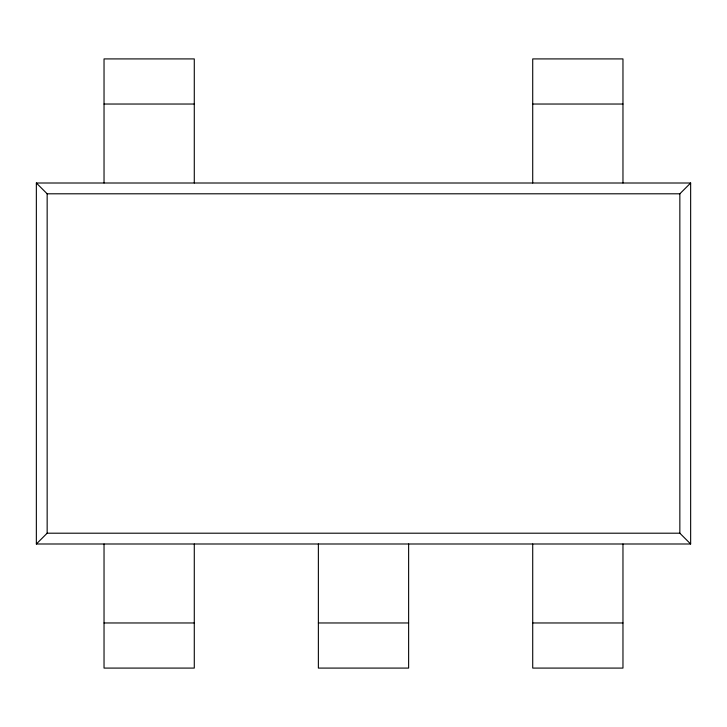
<?xml version="1.0" encoding="UTF-8"?>
<svg xmlns="http://www.w3.org/2000/svg" width="727" height="727" viewBox="0 0 727 727"><rect width="100%" height="100%" fill="white"/><g stroke="black" fill="none" stroke-linecap="round" stroke-linejoin="round"><path stroke-width="1.09" d="M36.35 543.996L47.155 533.2L679.845 533.2L690.65 543.996L690.65 183.004L36.35 183.004L36.35 543.996L690.65 543.996M36.35 183.004L47.155 193.8L679.845 193.8L690.65 183.004M104.034 104.034L194.282 104.034M532.718 104.034L622.966 104.034M104.034 622.966L194.282 622.966M318.371 622.966L408.629 622.966M532.718 622.966L622.966 622.966M679.845 193.8L679.845 533.2M622.966 183.004L622.966 58.914L532.718 58.914L532.718 183.004M622.966 543.996L622.966 668.086L532.718 668.086L532.718 543.996M408.629 543.996L408.629 668.086L318.371 668.086L318.371 543.996M194.282 183.004L194.282 58.914L104.034 58.914L104.034 183.004M194.282 543.996L194.282 668.086L104.034 668.086L104.034 543.996M47.155 193.8L47.155 533.2"/></g></svg>
